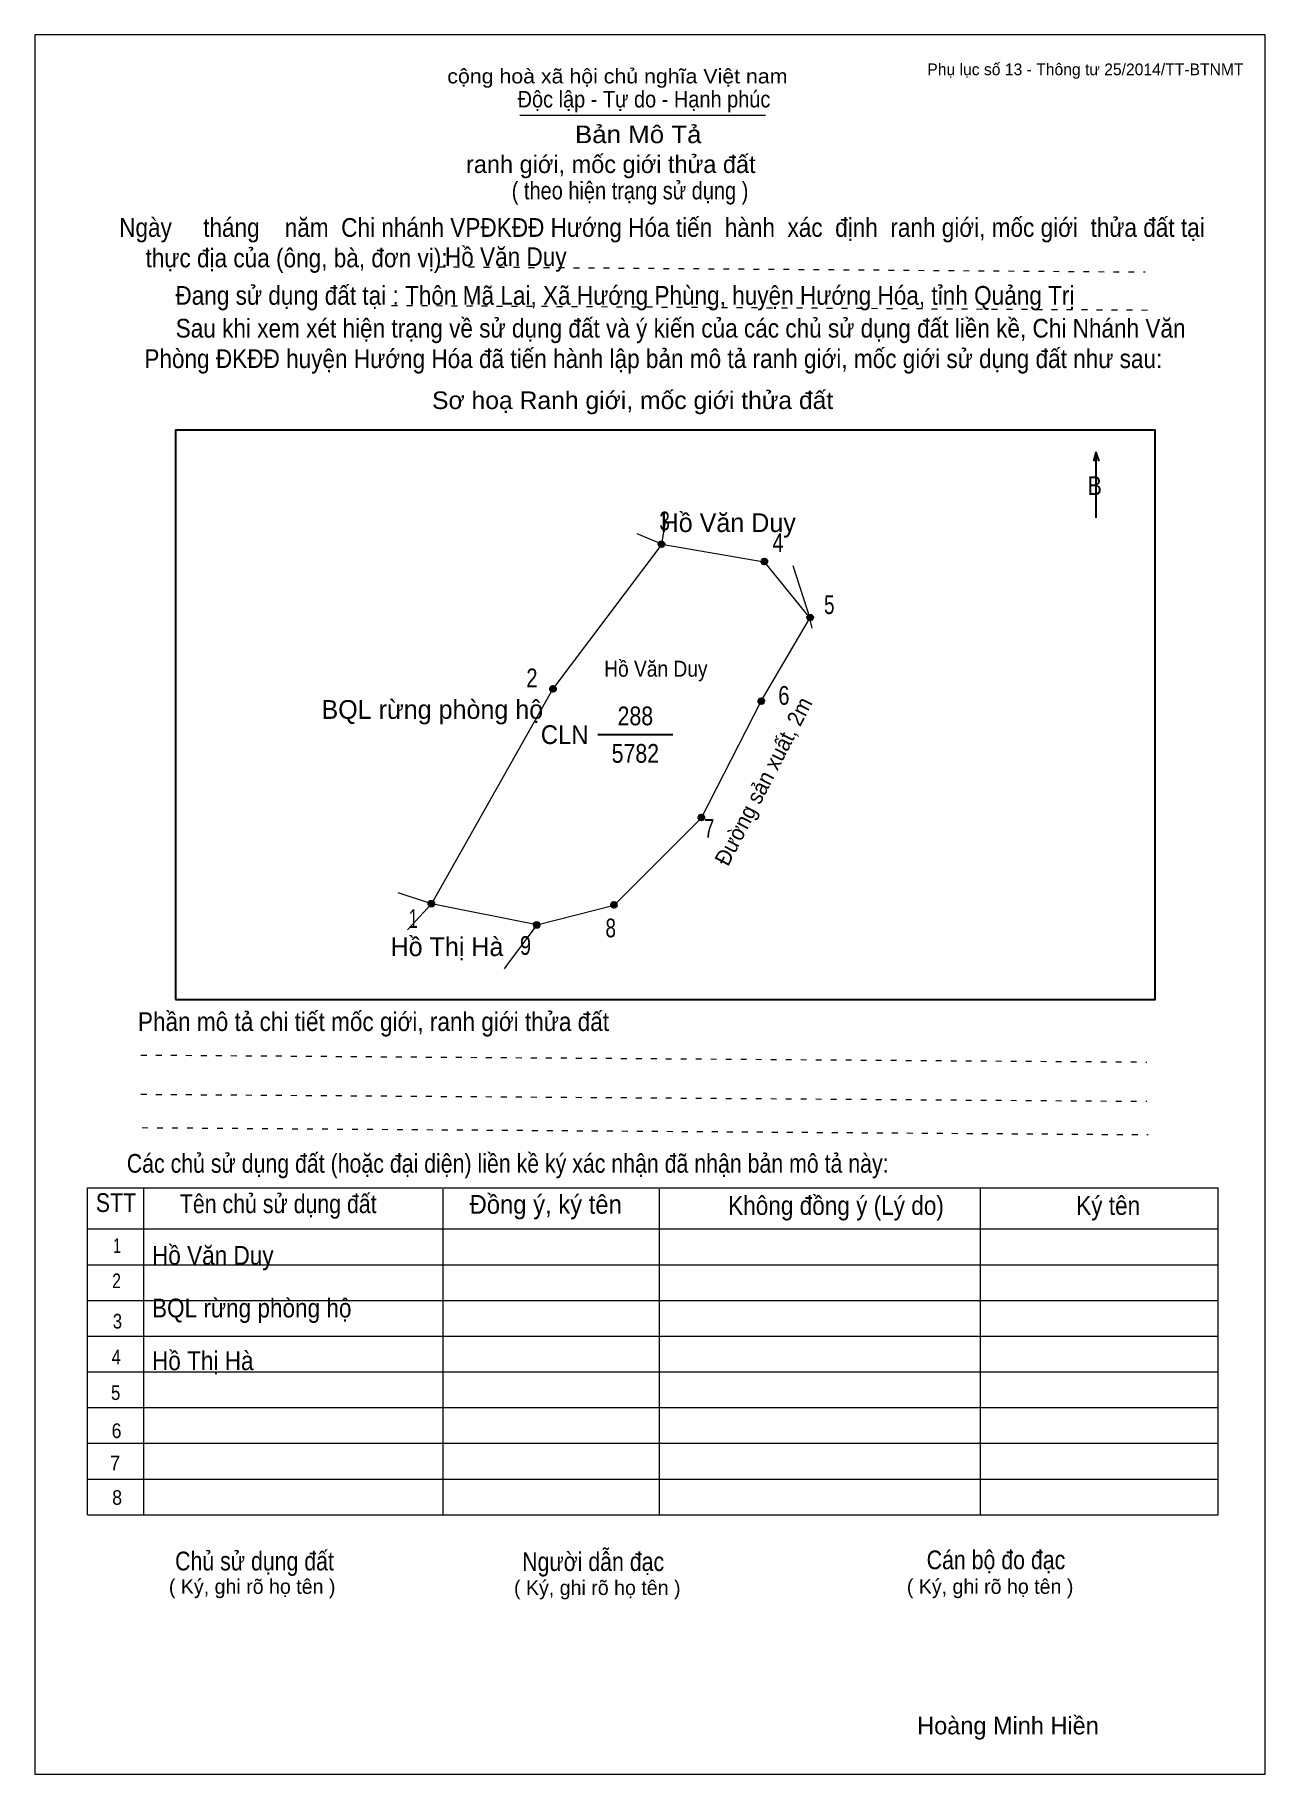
# Model space of a CAD drawing. Header units: centimetres. Extents: x 0 to 21, y 0 to 29.7.
import ezdxf
from ezdxf.enums import TextEntityAlignment as Align

# ---------------------------------------------------------------- set-up
doc = ezdxf.new("R2010")
doc.units = ezdxf.units.CM
doc.header["$LTSCALE"] = 0.13
doc.linetypes.add('DOTTED', pattern=[1.5, 0.3, -1.2])
for name, color, linetype, lineweight in [('1', 7, 'Continuous', 13), ('32', 7, 'Continuous', 25), ('33', 7, 'Continuous', 25), ('6', 7, 'Continuous', 13), ('62', 7, 'Continuous', 13)]:
    doc.layers.add(name, color=color, linetype=linetype, lineweight=lineweight)
for name, color, linetype in [('2', 7, 'Continuous'), ('34', 7, 'Continuous'), ('63', 7, 'Continuous')]:
    doc.layers.add(name, color=color, linetype=linetype)

msp = doc.modelspace()

# ---------------------------------------------------------------- hatches: boundary and pattern name
at = {"layer": '32'}
for points in [[(10.7475, 21.0003, 1), (10.6475, 21.0003, 1)], [(12.5025, 20.708, 1), (12.4025, 20.708, 1)], [(13.2822, 19.7484, 1), (13.1822, 19.7484, 1)], [(8.8941, 18.5309, 1), (8.7941, 18.5309, 1)], [(12.4494, 18.3213, 1), (12.3494, 18.3213, 1)], [(11.4263, 16.3356, 1), (11.3263, 16.3356, 1)], [(6.8184, 14.8639, 1), (6.7184, 14.8639, 1)], [(9.9347, 14.8439, 1), (9.8347, 14.8439, 1)], [(8.6163, 14.5003, 1), (8.5163, 14.5003, 1)]]:
    msp.add_hatch(color=256, dxfattribs=at).paths.add_polyline_path(points)

# ---------------------------------------------------------------- linework, layer by layer
at = {"layer": '1'}
msp.add_lwpolyline([(21, 0), (21, 29.7), (0, 29.7), (0, 0)], close=True, dxfattribs=at)
at = {"layer": '32'}
for centre in [(10.6975, 21.0003), (12.4525, 20.708), (13.2322, 19.7484), (8.8441, 18.5309), (12.3994, 18.3213), (11.3763, 16.3356), (6.7684, 14.8639), (9.8847, 14.8439), (8.5663, 14.5003)]:
    msp.add_circle(centre, 0.05, dxfattribs=at)
at = {"layer": '33'}
msp.add_line((9.61, 17.75), (10.89, 17.75), dxfattribs=at)
at = {"layer": '6'}
for p, q in [((10.7, 21), (10.77, 21.42)), ((10.7, 21), (10.28, 21.18)), ((12.94, 20.64), (13.23, 19.74)), ((13.27, 19.57), (13.23, 19.74)), ((6.77, 14.86), (6.2, 15.05)), ((6.36, 14.42), (6.77, 14.86)), ((8.57, 14.5), (6.77, 14.86))]:
    msp.add_line(p, q, dxfattribs=at)
for points in [[(10.7, 21), (8.84, 18.53), (6.77, 14.86)], [(10.7, 21), (12.45, 20.7), (13.23, 19.74)], [(8.57, 14.5), (9.89, 14.84), (11.38, 16.33), (12.4, 18.32), (13.23, 19.74)], [(8.57, 14.5), (8.07, 13.83), (8.01, 13.75)]]:
    msp.add_lwpolyline(points, dxfattribs=at)
at = {"layer": '62'}
for p, q in [((8.28, 28.33), (12.47, 28.33)), ((0.9, 10.01), (20.2, 10.01)), ((0.9, 4.43), (0.9, 10.01)), ((1.86, 4.43), (1.86, 10.01)), ((6.97, 4.43), (6.97, 9.99)), ((10.66, 4.43), (10.66, 9.99)), ((16.14, 4.43), (16.14, 10.01)), ((20.2, 4.43), (20.2, 10.01)), ((0.9, 9.31), (20.2, 9.31)), ((0.9, 8.7), (20.2, 8.7)), ((0.9, 8.09), (20.2, 8.09)), ((0.9, 7.48), (20.2, 7.48)), ((0.9, 6.87), (20.2, 6.87)), ((0.9, 6.26), (20.2, 6.26)), ((0.9, 5.65), (20.2, 5.65)), ((0.9, 5.04), (20.2, 5.04)), ((0.9, 4.43), (20.2, 4.43))]:
    msp.add_line(p, q, dxfattribs=at)
at = {"layer": '62', "linetype": 'DOTTED'}
for p, q in [((6.89, 25.74), (18.95, 25.65)), ((6.09, 25.08), (19.04, 25)), ((1.81, 12.28), (18.98, 12.16)), ((1.81, 11.61), (18.98, 11.49)), ((1.83, 11.04), (19, 10.92))]:
    msp.add_line(p, q, dxfattribs=at)
at = {"layer": '62', "lineweight": 25}
for p, q in [((18.11, 22.58), (18.11, 21.45)), ((18.11, 22.57), (18.07, 22.42)), ((18.11, 22.57), (18.16, 22.42))]:
    msp.add_line(p, q, dxfattribs=at)
msp.add_lwpolyline([(2.4, 13.23), (19.12, 13.23), (19.12, 22.95), (2.4, 22.95)], close=True, dxfattribs=at)

# ---------------------------------------------------------------- texts
at = {"layer": '2', "width": 0.9}
msp.add_text('Hồ Văn Duy', height=0.2717, dxfattribs=at).set_placement((10.6, 18.74), align=Align.CENTER)
at = {"layer": '2', "width": 0.95}
msp.add_text('Đường sản xuất, 2m', height=0.2717, rotation=62.742, dxfattribs=at).set_placement((12.5567, 16.8928), align=Align.CENTER)
at = {"layer": '32'}
for s, width, p in [('3', 0.75, (10.75, 21.24)), ('4', 0.8, (12.685, 20.87)), ('5', 0.75, (13.56, 19.81)), ('2', 0.8, (8.485, 18.56)), ('6', 0.8, (12.785, 18.26)), ('7', 0.75, (11.51, 15.99)), ('1', 0.65, (6.46, 14.45)), ('8', 0.75, (9.83, 14.29)), ('9', 0.8, (8.375, 13.99))]:
    msp.add_text(s, height=0.32, dxfattribs=dict(at, width=width)).set_placement(p, align=Align.CENTER)
at = {"layer": '33'}
for s, p in [('Hồ Văn Duy', (11.835, 21.21)), ('BQL rừng phòng hộ', (6.785, 18.02)), ('Hồ Thị Hà', (7.035, 13.97))]:
    msp.add_text(s, height=0.32, dxfattribs=at).set_placement(p, align=Align.CENTER)
at = {"layer": '33', "width": 0.85}
for s, p in [('288', (10.25, 17.91)), ('5782', (10.25, 17.27))]:
    msp.add_text(s, height=0.32, dxfattribs=at).set_placement(p, align=Align.CENTER)
at = {"layer": '33', "width": 0.95}
msp.add_text('CLN', height=0.32, dxfattribs=at).set_placement((9.45, 17.59), align=Align.RIGHT)
at = {"layer": '34', "width": 0.9}
for s, p in [('Hồ Văn Duy', (7, 25.75)), ('Hồ Văn Duy', (2, 8.7)), ('BQL rừng phòng hộ', (2, 7.8)), ('Hồ Thị Hà', (2, 6.9))]:
    msp.add_text(s, height=0.32, dxfattribs=at).set_placement(p)
at = {"layer": '62'}
for s, height, width, p in [('cộng hoà xã hội chủ nghĩa Việt nam', 0.2474, 1.1, (7.04, 28.87)), ('Độc lập - Tự do - Hạnh phúc', 0.2828, 0.9, (8.24, 28.46)), ('Bản Mô Tả', 0.3, 1.1, (9.22, 27.85)), ('( theo hiện trạng sử dụng )', 0.3, 0.85, (8.14, 26.89)), ('Ngày     tháng    năm  Chi nhánh VPĐKĐĐ Hướng Hóa tiến  hành  xác  định  ranh giới, mốc giới  thửa đất tại ', 0.32, 0.9, (1.44, 26.25)), ('thực địa của (ông, bà, đơn vị): ', 0.32, 0.9, (1.89, 25.73)), ('Đang sử dụng đất tại : Thôn Mã Lai, Xã Hướng Phùng, huyện Hướng Hóa, tỉnh Quảng Trị', 0.32, 0.9, (2.4, 25.09)), ('     Sau khi xem xét hiện trạng về sử dụng đất và ý kiến của các chủ sử dụng đất liền kề, Chi Nhánh Văn ', 0.32, 0.9, (1.87, 24.53)), ('Phòng ĐKĐĐ huyện Hướng Hóa đã tiến hành lập bản mô tả ranh giới, mốc giới sử dụng đất như sau:', 0.32, 0.9, (1.87, 24.01)), ('Sơ hoạ Ranh giới, mốc giới thửa đất', 0.3, 1.05, (6.78, 23.31)), ('B', 0.32, 0.85, (17.97, 21.84)), ('Phần mô tả chi tiết mốc giới, ranh giới thửa đất ', 0.32, 0.9, (1.76, 12.69)), ('Các chủ sử dụng đất (hoặc đại diện) liền kề ký xác nhận đã nhận bản mô tả này:', 0.32, 0.85, (1.57, 10.27))]:
    msp.add_text(s, height=height, dxfattribs=dict(at, width=width)).set_placement(p)
msp.add_text('ranh giới, mốc giới thửa đất', height=0.3, dxfattribs=at).set_placement((7.36, 27.34))
for s, height, width, p in [('STT', 0.32, 0.85, (1.385, 9.6)), ('Tên chủ sử dụng đất', 0.32, 0.85, (4.155, 9.58)), ('Đồng ý, ký tên', 0.32, 0.95, (8.72, 9.57)), ('Không đồng ý (Lý do)', 0.32, 0.9, (13.675, 9.55)), ('Ký tên', 0.32, 0.9, (18.32, 9.55)), ('1', 0.25, 0.7, (1.405, 8.9)), ('2', 0.25, 0.8, (1.395, 8.3)), ('3', 0.25, 0.85, (1.41, 7.61)), ('4', 0.25, 0.85, (1.39, 7)), ('5', 0.25, 0.85, (1.38, 6.39)), ('6', 0.25, 0.9, (1.395, 5.74)), ('7', 0.25, 0.95, (1.37, 5.19)), ('8', 0.25, 0.9, (1.405, 4.6)), ('Người dẫn đạc', 0.32, 0.85, (9.53, 3.47)), ('Chủ sử dụng đất', 0.32, 0.85, (3.75, 3.48)), ('Cán bộ đo đạc', 0.32, 0.85, (16.405, 3.5))]:
    msp.add_text(s, height=height, dxfattribs=dict(at, width=width)).set_placement(p, align=Align.CENTER)
for p in [(3.71, 3.08), (9.6, 3.06), (16.305, 3.08)]:
    msp.add_text('( Ký, ghi rõ họ tên )', height=0.25, dxfattribs=at).set_placement(p, align=Align.CENTER)
at = {"layer": '63'}
msp.add_text('Phụ lục số 13 - Thông tư 25/2014/TT-BTNMT', height=0.2, dxfattribs=at).set_placement((20.63, 29.01), align=Align.RIGHT)
msp.add_text('Hoàng Minh Hiền', height=0.3, dxfattribs=at).set_placement((16.61, 0.68), align=Align.CENTER)

doc.saveas('drawing.dxf')
